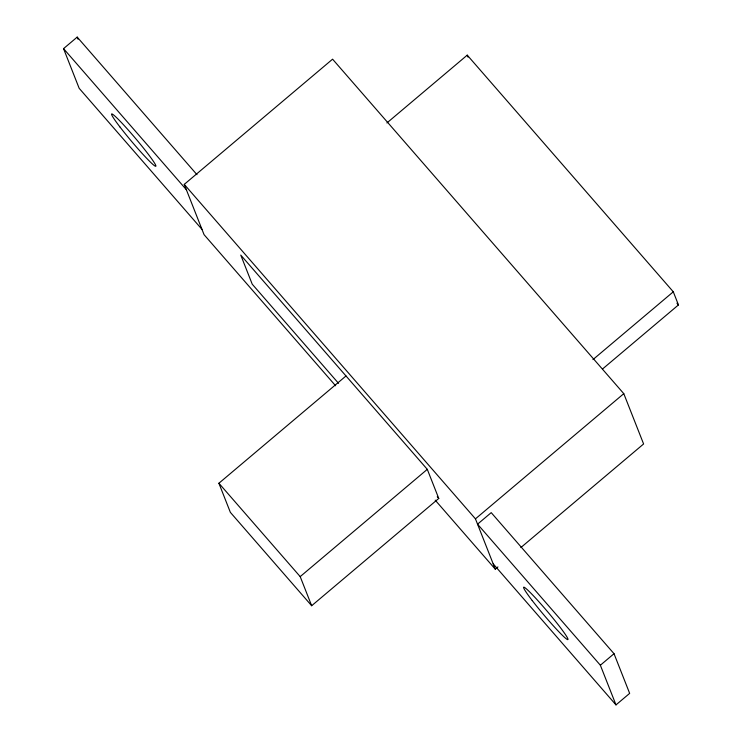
<?xml version="1.0" encoding="UTF-8"?>
<svg xmlns="http://www.w3.org/2000/svg" width="742" height="742" viewBox="0 0 742 742"><rect width="100%" height="100%" fill="white"/><g stroke="black" fill="none" stroke-linecap="round" stroke-linejoin="round"><path stroke-width="1.11" d="M201.972 229.361L79.162 88.298L63.543 48.629L77.205 37.1L196.982 174.676M335.607 385.766L204.069 234.676L184.257 184.378L332.583 59.174L623.79 393.659L643.602 443.966L520.875 547.55M386.907 122.949L467.247 55.14L673.291 291.801L678.457 304.925L602.523 369.006M338.547 383.336L252.234 284.195L240.76 255.081L427.299 469.343L438.763 498.448L311.659 605.732L230.363 512.36L218.899 483.246L346.004 375.962M311.659 605.732L300.195 576.617L427.299 469.343M592.941 359.61L673.291 291.801M497.919 566.925L495.276 569.16L475.455 518.853L623.79 393.659M600.361 665.231L614.024 653.702L491.213 512.639L477.551 524.177L600.361 665.231L615.99 704.9L629.652 693.371L614.024 653.702M676.936 303.172L678.457 304.925M184.257 184.378L475.455 518.853M63.543 48.629L186.353 189.692M437.242 496.704L438.763 498.448M493.18 563.837L615.99 704.9M435.211 500.164L495.276 569.16M218.899 483.246L300.195 576.617M467.247 55.14L468.044 57.162M77.205 37.1L78.049 39.243M120.139 127.207A34.215 2.458 49.8 0 0 155.672 166.301A34.215 2.458 49.8 0 0 125.37 126.808A34.215 2.458 49.8 0 0 120.139 127.207M532.209 600.528A34.215 2.458 49.8 0 0 567.741 639.623A34.215 2.458 49.8 0 0 537.449 600.13A34.215 2.458 49.8 0 0 532.209 600.528"/></g></svg>
